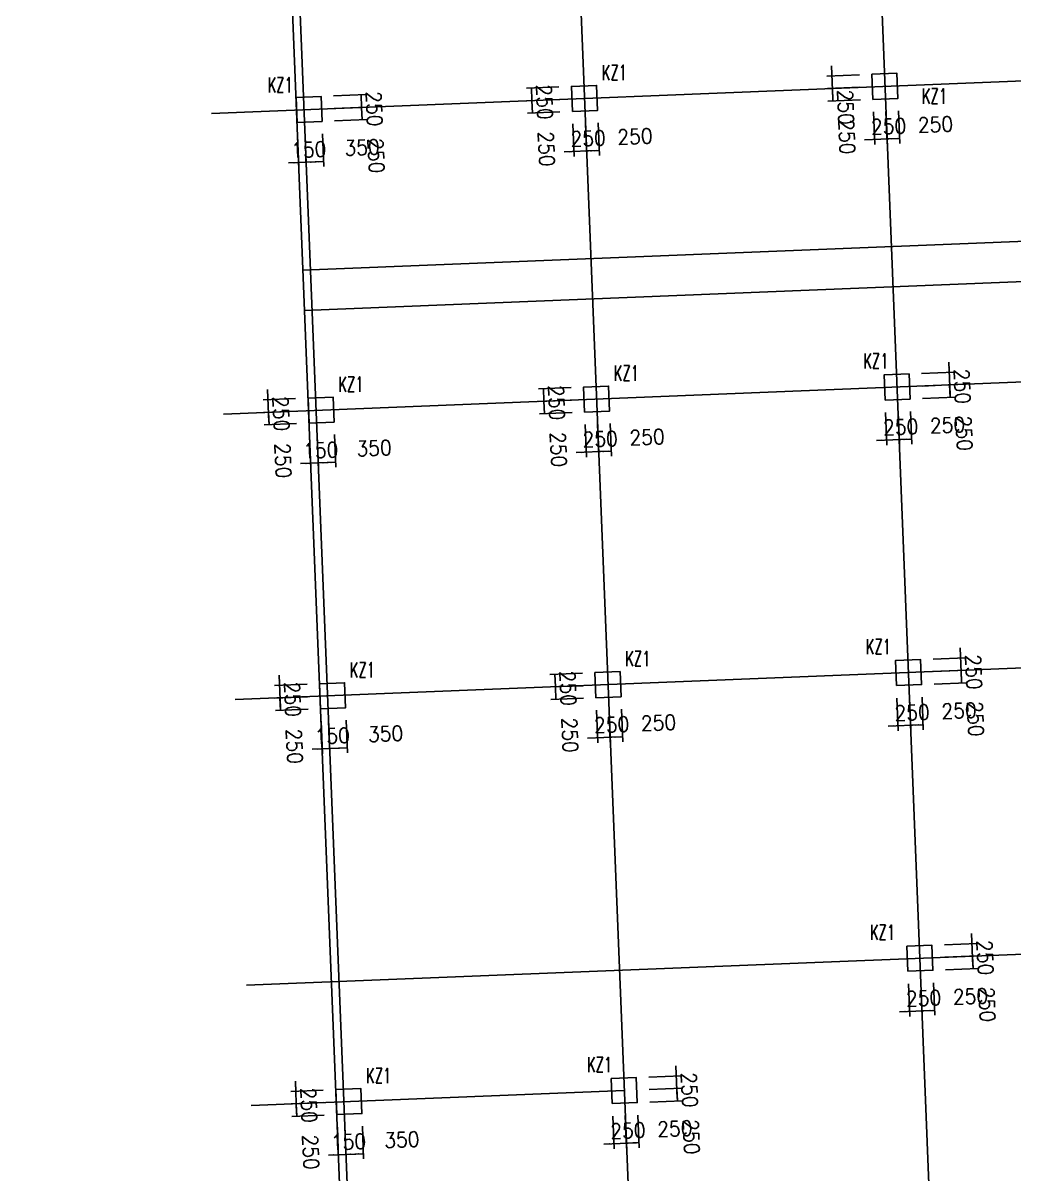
# Model space of a CAD drawing. Extents: x 387171 to 699106, y 11966 to 245688.
# Drawn here: x 476181 to 495953, y 75271 to 98222 of the extents above; entities that cross this region are included whole.
import ezdxf

# ---------------------------------------------------------------- set-up
doc = ezdxf.new("R2010")
doc.units = 0
doc.header["$LTSCALE"] = 100
doc.header["$MEASUREMENT"] = 0
for name, color, linetype in [('COLU', 7, 'Continuous'), ('DIM', 3, 'Continuous'), ('DOTE', 253, 'Continuous'), ('NUM', 7, 'Continuous'), ('Q-dote', 253, 'Continuous')]:
    doc.layers.add(name, color=color, linetype=linetype)
doc.styles.get("Standard").update_dxf_attribs({"font": 'standard'})
doc.dimstyles.get("Standard").update_dxf_attribs({"dimtxt": 300, "dimasz": 100, "dimexe": 100, "dimexo": 250, "dimgap": 100, "dimtad": 0, "dimtoh": 1, "dimdec": 0, "dimdsep": 46, "dimcen": 0.09, "dimclrt": 7, "dimadec": 0, "dimazin": 0, "dimtfac": 1, "dimtdec": 4, "dimtofl": 0, "dimtmove": 0, "dimatfit": 3, "dimfxl": 1, "dimtolj": 1, "dimtzin": 0, "dimarcsym": 0})

# ---------------------------------------------------------------- blocks, each defined once
blk = doc.blocks.new('*D211')
at = {"layer": 'DIM', "color": 0, "linetype": 'ByBlock', "lineweight": -2}
for p, q in [((493847, 79064), (493873, 78414)), ((494097, 79074), (494123, 78424)), ((493669, 78506), (494319, 78532))]:
    blk.add_line(p, q, dxfattribs=at)
for points in [[(493869, 78514), (493770, 78494), (493769, 78527)], [(494119, 78524), (494218, 78545), (494220, 78512)]]:
    blk.add_solid(points, dxfattribs=at)
at = {"layer": 'DIM', "color": 7, "linetype": 'Continuous', "lineweight": -2, "insert": (494149, 78776), "char_height": 300, "width": 566.67, "attachment_point": 5, "rotation": 2.2988}
blk.add_mtext('250', dxfattribs=at)
blk = doc.blocks.new('*D949')
at = {"layer": 'DIM', "color": 0, "linetype": 'ByBlock', "lineweight": -2}
for p, q in [((494097, 79074), (494123, 78424)), ((494347, 79084), (494373, 78435)), ((494119, 78524), (494369, 78534))]:
    blk.add_line(p, q, dxfattribs=at)
for points in [[(494119, 78524), (494218, 78545), (494220, 78512)], [(494369, 78534), (494269, 78514), (494268, 78547)]]:
    blk.add_solid(points, dxfattribs=at)
at = {"layer": 'DIM', "color": 7, "linetype": 'Continuous', "lineweight": -2, "insert": (495085, 78813), "char_height": 300, "width": 566.67, "attachment_point": 5, "rotation": 2.2988}
blk.add_mtext('250', dxfattribs=at)
blk = doc.blocks.new('*D1151')
at = {"layer": 'DIM', "color": 0, "linetype": 'ByBlock', "lineweight": -2}
for p, q in [((494576, 79594), (495226, 79620)), ((495136, 79366), (495126, 79616)), ((494586, 79344), (495236, 79370))]:
    blk.add_line(p, q, dxfattribs=at)
for points in [[(495126, 79616), (495147, 79516), (495113, 79515)], [(495136, 79366), (495115, 79465), (495149, 79466)]]:
    blk.add_solid(points, dxfattribs=at)
at = {"layer": 'DIM', "color": 7, "linetype": 'Continuous', "lineweight": -2, "insert": (495415, 78650), "char_height": 300, "width": 566.67, "attachment_point": 5, "rotation": 272.2988}
blk.add_mtext('250', dxfattribs=at)
blk = doc.blocks.new('*D887')
at = {"layer": 'DIM', "color": 0, "linetype": 'ByBlock', "lineweight": -2}
for p, q in [((494566, 79843), (495216, 79869)), ((495134, 79416), (495108, 80065)), ((494576, 79594), (495226, 79620))]:
    blk.add_line(p, q, dxfattribs=at)
for points in [[(495116, 79865), (495095, 79965), (495129, 79966)], [(495126, 79616), (495147, 79516), (495113, 79515)]]:
    blk.add_solid(points, dxfattribs=at)
at = {"layer": 'DIM', "color": 7, "linetype": 'Continuous', "lineweight": -2, "insert": (495377, 79585), "char_height": 300, "width": 566.67, "attachment_point": 5, "rotation": 272.2988}
blk.add_mtext('250', dxfattribs=at)
blk = doc.blocks.new('*D2721')
at = {"layer": 'DIM', "color": 0, "linetype": 'ByBlock', "lineweight": -2}
for p, q in [((493618, 84759), (493645, 84110)), ((493868, 84769), (493894, 84120)), ((493441, 84202), (494090, 84228))]:
    blk.add_line(p, q, dxfattribs=at)
for points in [[(493890, 84220), (493990, 84240), (493991, 84207)], [(493640, 84210), (493541, 84189), (493540, 84222)]]:
    blk.add_solid(points, dxfattribs=at)
at = {"layer": 'DIM', "color": 7, "linetype": 'Continuous', "lineweight": -2, "insert": (493920, 84471), "char_height": 300, "width": 566.67, "attachment_point": 5, "rotation": 2.2988}
blk.add_mtext('250', dxfattribs=at)
blk = doc.blocks.new('*D2906')
at = {"layer": 'DIM', "color": 0, "linetype": 'ByBlock', "lineweight": -2}
for p, q in [((493868, 84769), (493894, 84120)), ((494118, 84779), (494144, 84130)), ((493890, 84220), (494140, 84230))]:
    blk.add_line(p, q, dxfattribs=at)
for points in [[(493890, 84220), (493990, 84240), (493991, 84207)], [(494140, 84230), (494041, 84209), (494040, 84242)]]:
    blk.add_solid(points, dxfattribs=at)
at = {"layer": 'DIM', "color": 7, "linetype": 'Continuous', "lineweight": -2, "insert": (494856, 84509), "char_height": 300, "width": 566.67, "attachment_point": 5, "rotation": 2.2988}
blk.add_mtext('250', dxfattribs=at)
blk = doc.blocks.new('*D2507')
at = {"layer": 'DIM', "color": 0, "linetype": 'ByBlock', "lineweight": -2}
for p, q in [((494348, 85289), (494997, 85315)), ((494907, 85061), (494897, 85311)), ((494358, 85039), (495007, 85065))]:
    blk.add_line(p, q, dxfattribs=at)
for points in [[(494897, 85311), (494918, 85212), (494885, 85211)], [(494907, 85061), (494887, 85161), (494920, 85162)]]:
    blk.add_solid(points, dxfattribs=at)
at = {"layer": 'DIM', "color": 7, "linetype": 'Continuous', "lineweight": -2, "insert": (495186, 84345), "char_height": 300, "width": 566.67, "attachment_point": 5, "rotation": 272.2988}
blk.add_mtext('250', dxfattribs=at)
blk = doc.blocks.new('*D3412')
at = {"layer": 'DIM', "color": 0, "linetype": 'ByBlock', "lineweight": -2}
for p, q in [((494905, 85111), (494879, 85761)), ((494338, 85539), (494987, 85565)), ((494348, 85289), (494997, 85315))]:
    blk.add_line(p, q, dxfattribs=at)
for points in [[(494887, 85561), (494867, 85660), (494900, 85661)], [(494897, 85311), (494918, 85212), (494885, 85211)]]:
    blk.add_solid(points, dxfattribs=at)
at = {"layer": 'DIM', "color": 7, "linetype": 'Continuous', "lineweight": -2, "insert": (495149, 85281), "char_height": 300, "width": 566.67, "attachment_point": 5, "rotation": 272.2988}
blk.add_mtext('250', dxfattribs=at)
blk = doc.blocks.new('*D3119')
at = {"layer": 'DIM', "color": 0, "linetype": 'ByBlock', "lineweight": -2}
for p, q in [((493390, 90455), (493416, 89805)), ((493640, 90465), (493666, 89815)), ((493212, 89897), (493862, 89923))]:
    blk.add_line(p, q, dxfattribs=at)
for points in [[(493412, 89905), (493313, 89885), (493311, 89918)], [(493662, 89915), (493761, 89936), (493762, 89903)]]:
    blk.add_solid(points, dxfattribs=at)
at = {"layer": 'DIM', "color": 7, "linetype": 'Continuous', "lineweight": -2, "insert": (493692, 90167), "char_height": 300, "width": 566.67, "attachment_point": 5, "rotation": 2.2988}
blk.add_mtext('250', dxfattribs=at)
blk = doc.blocks.new('*D3854')
at = {"layer": 'DIM', "color": 0, "linetype": 'ByBlock', "lineweight": -2}
for p, q in [((493640, 90465), (493666, 89815)), ((493889, 90475), (493915, 89825)), ((493662, 89915), (493911, 89925))]:
    blk.add_line(p, q, dxfattribs=at)
for points in [[(493662, 89915), (493761, 89936), (493762, 89903)], [(493911, 89925), (493812, 89905), (493811, 89938)]]:
    blk.add_solid(points, dxfattribs=at)
at = {"layer": 'DIM', "color": 7, "linetype": 'Continuous', "lineweight": -2, "insert": (494627, 90204), "char_height": 300, "width": 566.67, "attachment_point": 5, "rotation": 2.2988}
blk.add_mtext('250', dxfattribs=at)
blk = doc.blocks.new('*D3460')
at = {"layer": 'DIM', "color": 0, "linetype": 'ByBlock', "lineweight": -2}
for p, q in [((494119, 90984), (494769, 91011)), ((494679, 90757), (494669, 91007)), ((494129, 90735), (494779, 90761))]:
    blk.add_line(p, q, dxfattribs=at)
for points in [[(494669, 91007), (494689, 90907), (494656, 90906)], [(494679, 90757), (494658, 90856), (494691, 90857)]]:
    blk.add_solid(points, dxfattribs=at)
at = {"layer": 'DIM', "color": 7, "linetype": 'Continuous', "lineweight": -2, "insert": (494958, 90041), "char_height": 300, "width": 566.67, "attachment_point": 5, "rotation": 272.2988}
blk.add_mtext('250', dxfattribs=at)
blk = doc.blocks.new('*D4356')
at = {"layer": 'DIM', "color": 0, "linetype": 'ByBlock', "lineweight": -2}
for p, q in [((494677, 90807), (494651, 91456)), ((494109, 91234), (494759, 91260)), ((494119, 90984), (494769, 91011))]:
    blk.add_line(p, q, dxfattribs=at)
for points in [[(494659, 91256), (494638, 91356), (494671, 91357)], [(494669, 91007), (494689, 90907), (494656, 90906)]]:
    blk.add_solid(points, dxfattribs=at)
at = {"layer": 'DIM', "color": 7, "linetype": 'Continuous', "lineweight": -2, "insert": (494920, 90976), "char_height": 300, "width": 566.67, "attachment_point": 5, "rotation": 272.2988}
blk.add_mtext('250', dxfattribs=at)
blk = doc.blocks.new('*D4542')
at = {"layer": 'DIM', "color": 0, "linetype": 'ByBlock', "lineweight": -2}
for p, q in [((492312, 97367), (492338, 96718)), ((492869, 97189), (492220, 97163)), ((492879, 96940), (492230, 96913))]:
    blk.add_line(p, q, dxfattribs=at)
for points in [[(492320, 97167), (492299, 97266), (492332, 97268)], [(492330, 96917), (492350, 96818), (492317, 96817)]]:
    blk.add_solid(points, dxfattribs=at)
at = {"layer": 'DIM', "color": 7, "linetype": 'Continuous', "lineweight": -2, "insert": (492595, 96544), "char_height": 300, "width": 566.67, "attachment_point": 5, "rotation": 272.2988}
blk.add_mtext('250', dxfattribs=at)
blk = doc.blocks.new('*D4297')
at = {"layer": 'DIM', "color": 0, "linetype": 'ByBlock', "lineweight": -2}
for p, q in [((492879, 96940), (492230, 96913)), ((492330, 96917), (492340, 96668)), ((492889, 96690), (492240, 96664))]:
    blk.add_line(p, q, dxfattribs=at)
for points in [[(492330, 96917), (492350, 96818), (492317, 96817)], [(492340, 96668), (492319, 96767), (492352, 96768)]]:
    blk.add_solid(points, dxfattribs=at)
at = {"layer": 'DIM', "color": 7, "linetype": 'Continuous', "lineweight": -2, "insert": (492619, 95952), "char_height": 300, "width": 566.67, "attachment_point": 5, "rotation": 272.2988}
blk.add_mtext('250', dxfattribs=at)
blk = doc.blocks.new('*D480')
at = {"layer": 'DIM', "color": 0, "linetype": 'ByBlock', "lineweight": -2}
for p, q in [((493149, 96450), (493175, 95800)), ((493399, 96460), (493425, 95810)), ((492971, 95892), (493621, 95918))]:
    blk.add_line(p, q, dxfattribs=at)
for points in [[(493171, 95900), (493072, 95880), (493071, 95913)], [(493421, 95910), (493520, 95931), (493522, 95898)]]:
    blk.add_solid(points, dxfattribs=at)
at = {"layer": 'DIM', "color": 7, "linetype": 'Continuous', "lineweight": -2, "insert": (493451, 96162), "char_height": 300, "width": 566.67, "attachment_point": 5, "rotation": 2.2988}
blk.add_mtext('250', dxfattribs=at)
blk = doc.blocks.new('*D98')
at = {"layer": 'DIM', "color": 0, "linetype": 'ByBlock', "lineweight": -2}
for p, q in [((493399, 96460), (493425, 95810)), ((493649, 96470), (493675, 95821)), ((493421, 95910), (493671, 95920))]:
    blk.add_line(p, q, dxfattribs=at)
for points in [[(493671, 95920), (493572, 95900), (493570, 95933)], [(493421, 95910), (493520, 95931), (493522, 95898)]]:
    blk.add_solid(points, dxfattribs=at)
at = {"layer": 'DIM', "color": 7, "linetype": 'Continuous', "lineweight": -2, "insert": (494387, 96199), "char_height": 300, "width": 566.67, "attachment_point": 5, "rotation": 2.2988}
blk.add_mtext('250', dxfattribs=at)
blk = doc.blocks.new('*D991')
at = {"layer": 'DIM', "color": 0, "linetype": 'ByBlock', "lineweight": -2}
for p, q in [((481615, 77122), (481641, 76472)), ((482173, 76944), (481523, 76918)), ((482183, 76694), (481533, 76668))]:
    blk.add_line(p, q, dxfattribs=at)
for points in [[(481623, 76922), (481602, 77021), (481636, 77022)], [(481633, 76672), (481654, 76573), (481621, 76572)]]:
    blk.add_solid(points, dxfattribs=at)
at = {"layer": 'DIM', "color": 7, "linetype": 'Continuous', "lineweight": -2, "insert": (481885, 76642), "char_height": 300, "width": 566.67, "attachment_point": 5, "rotation": 272.2988}
blk.add_mtext('250', dxfattribs=at)
blk = doc.blocks.new('*D615')
at = {"layer": 'DIM', "color": 0, "linetype": 'ByBlock', "lineweight": -2}
for p, q in [((482183, 76694), (481533, 76668)), ((481633, 76672), (481643, 76422)), ((482193, 76444), (481543, 76418))]:
    blk.add_line(p, q, dxfattribs=at)
for points in [[(481633, 76672), (481654, 76573), (481621, 76572)], [(481643, 76422), (481623, 76522), (481656, 76523)]]:
    blk.add_solid(points, dxfattribs=at)
at = {"layer": 'DIM', "color": 7, "linetype": 'Continuous', "lineweight": -2, "insert": (481922, 75707), "char_height": 300, "width": 566.67, "attachment_point": 5, "rotation": 272.2988}
blk.add_mtext('250', dxfattribs=at)
blk = doc.blocks.new('*D783')
at = {"layer": 'DIM', "color": 0, "linetype": 'ByBlock', "lineweight": -2}
for p, q in [((482453, 76205), (482479, 75555)), ((482602, 76211), (482629, 75561)), ((482275, 75647), (482824, 75669))]:
    blk.add_line(p, q, dxfattribs=at)
for points in [[(482475, 75655), (482375, 75634), (482374, 75668)], [(482625, 75661), (482724, 75682), (482725, 75648)]]:
    blk.add_solid(points, dxfattribs=at)
at = {"layer": 'DIM', "color": 7, "linetype": 'Continuous', "lineweight": -2, "insert": (482676, 75913), "char_height": 300, "width": 476.67, "attachment_point": 5, "rotation": 2.2988}
blk.add_mtext('150', dxfattribs=at)
blk = doc.blocks.new('*D1694')
at = {"layer": 'DIM', "color": 0, "linetype": 'ByBlock', "lineweight": -2}
for p, q in [((482602, 76211), (482629, 75561)), ((482952, 76225), (482978, 75575)), ((482625, 75661), (482974, 75675))]:
    blk.add_line(p, q, dxfattribs=at)
for points in [[(482625, 75661), (482724, 75682), (482725, 75648)], [(482974, 75675), (482875, 75654), (482874, 75688)]]:
    blk.add_solid(points, dxfattribs=at)
at = {"layer": 'DIM', "color": 7, "linetype": 'Continuous', "lineweight": -2, "insert": (483740, 75956), "char_height": 300, "width": 566.67, "attachment_point": 5, "rotation": 2.2988}
blk.add_mtext('350', dxfattribs=at)
blk = doc.blocks.new('*D1308')
at = {"layer": 'DIM', "color": 0, "linetype": 'ByBlock', "lineweight": -2}
for p, q in [((487948, 76425), (487974, 75776)), ((488198, 76435), (488224, 75786)), ((487770, 75868), (488420, 75894))]:
    blk.add_line(p, q, dxfattribs=at)
for points in [[(487970, 75876), (487871, 75855), (487870, 75888)], [(488220, 75886), (488319, 75906), (488321, 75873)]]:
    blk.add_solid(points, dxfattribs=at)
at = {"layer": 'DIM', "color": 7, "linetype": 'Continuous', "lineweight": -2, "insert": (488250, 76137), "char_height": 300, "width": 566.67, "attachment_point": 5, "rotation": 2.2988}
blk.add_mtext('250', dxfattribs=at)
blk = doc.blocks.new('*D2232')
at = {"layer": 'DIM', "color": 0, "linetype": 'ByBlock', "lineweight": -2}
for p, q in [((488198, 76435), (488224, 75786)), ((488448, 76445), (488474, 75796)), ((488220, 75886), (488470, 75896))]:
    blk.add_line(p, q, dxfattribs=at)
for points in [[(488220, 75886), (488319, 75906), (488321, 75873)], [(488470, 75896), (488371, 75875), (488369, 75908)]]:
    blk.add_solid(points, dxfattribs=at)
at = {"layer": 'DIM', "color": 7, "linetype": 'Continuous', "lineweight": -2, "insert": (489186, 76175), "char_height": 300, "width": 566.67, "attachment_point": 5, "rotation": 2.2988}
blk.add_mtext('250', dxfattribs=at)
blk = doc.blocks.new('*D1835')
at = {"layer": 'DIM', "color": 0, "linetype": 'ByBlock', "lineweight": -2}
for p, q in [((488677, 76955), (489327, 76981)), ((489237, 76727), (489227, 76977)), ((488688, 76705), (489337, 76731))]:
    blk.add_line(p, q, dxfattribs=at)
for points in [[(489227, 76977), (489248, 76878), (489214, 76876)], [(489237, 76727), (489216, 76826), (489250, 76828)]]:
    blk.add_solid(points, dxfattribs=at)
at = {"layer": 'DIM', "color": 7, "linetype": 'Continuous', "lineweight": -2, "insert": (489516, 76011), "char_height": 300, "width": 566.67, "attachment_point": 5, "rotation": 272.2988}
blk.add_mtext('250', dxfattribs=at)
blk = doc.blocks.new('*D2599')
at = {"layer": 'DIM', "color": 0, "linetype": 'ByBlock', "lineweight": -2}
for p, q in [((489235, 76777), (489209, 77427)), ((488667, 77205), (489317, 77231)), ((488677, 76955), (489327, 76981))]:
    blk.add_line(p, q, dxfattribs=at)
for points in [[(489217, 77227), (489196, 77326), (489230, 77327)], [(489227, 76977), (489248, 76878), (489214, 76876)]]:
    blk.add_solid(points, dxfattribs=at)
at = {"layer": 'DIM', "color": 7, "linetype": 'Continuous', "lineweight": -2, "insert": (489478, 76947), "char_height": 300, "width": 566.67, "attachment_point": 5, "rotation": 272.2988}
blk.add_mtext('250', dxfattribs=at)
blk = doc.blocks.new('*D2367')
at = {"layer": 'DIM', "color": 0, "linetype": 'ByBlock', "lineweight": -2}
for p, q in [((481290, 85215), (481316, 84566)), ((481848, 85037), (481198, 85011)), ((481858, 84788), (481208, 84762))]:
    blk.add_line(p, q, dxfattribs=at)
for points in [[(481298, 85015), (481278, 85115), (481311, 85116)], [(481308, 84766), (481329, 84666), (481296, 84665)]]:
    blk.add_solid(points, dxfattribs=at)
at = {"layer": 'DIM', "color": 7, "linetype": 'Continuous', "lineweight": -2, "insert": (481560, 84735), "char_height": 300, "width": 566.67, "attachment_point": 5, "rotation": 272.2988}
blk.add_mtext('250', dxfattribs=at)
blk = doc.blocks.new('*D2550')
at = {"layer": 'DIM', "color": 0, "linetype": 'ByBlock', "lineweight": -2}
for p, q in [((481858, 84788), (481208, 84762)), ((481308, 84766), (481318, 84516)), ((481868, 84538), (481218, 84512))]:
    blk.add_line(p, q, dxfattribs=at)
for points in [[(481308, 84766), (481329, 84666), (481296, 84665)], [(481318, 84516), (481298, 84615), (481331, 84616)]]:
    blk.add_solid(points, dxfattribs=at)
at = {"layer": 'DIM', "color": 7, "linetype": 'Continuous', "lineweight": -2, "insert": (481597, 83800), "char_height": 300, "width": 566.67, "attachment_point": 5, "rotation": 272.2988}
blk.add_mtext('250', dxfattribs=at)
blk = doc.blocks.new('*D3315')
at = {"layer": 'DIM', "color": 0, "linetype": 'ByBlock', "lineweight": -2}
for p, q in [((482128, 84298), (482154, 83649)), ((482278, 84304), (482304, 83655)), ((481950, 83741), (482499, 83763))]:
    blk.add_line(p, q, dxfattribs=at)
for points in [[(482300, 83755), (482399, 83775), (482400, 83742)], [(482150, 83749), (482050, 83728), (482049, 83761)]]:
    blk.add_solid(points, dxfattribs=at)
at = {"layer": 'DIM', "color": 7, "linetype": 'Continuous', "lineweight": -2, "insert": (482351, 84007), "char_height": 300, "width": 476.67, "attachment_point": 5, "rotation": 2.2988}
blk.add_mtext('150', dxfattribs=at)
blk = doc.blocks.new('*D3097')
at = {"layer": 'DIM', "color": 0, "linetype": 'ByBlock', "lineweight": -2}
for p, q in [((482278, 84304), (482304, 83655)), ((482627, 84318), (482653, 83669)), ((482300, 83755), (482649, 83769))]:
    blk.add_line(p, q, dxfattribs=at)
for points in [[(482300, 83755), (482399, 83775), (482400, 83742)], [(482649, 83769), (482550, 83748), (482549, 83781)]]:
    blk.add_solid(points, dxfattribs=at)
at = {"layer": 'DIM', "color": 7, "linetype": 'Continuous', "lineweight": -2, "insert": (483415, 84050), "char_height": 300, "width": 566.67, "attachment_point": 5, "rotation": 2.2988}
blk.add_mtext('350', dxfattribs=at)
blk = doc.blocks.new('*D3833')
at = {"layer": 'DIM', "color": 0, "linetype": 'ByBlock', "lineweight": -2}
for p, q in [((487343, 85258), (486694, 85232)), ((486794, 85236), (486804, 84986)), ((487353, 85008), (486704, 84982))]:
    blk.add_line(p, q, dxfattribs=at)
for points in [[(486794, 85236), (486814, 85137), (486781, 85135)], [(486804, 84986), (486783, 85085), (486816, 85087)]]:
    blk.add_solid(points, dxfattribs=at)
at = {"layer": 'DIM', "color": 7, "linetype": 'Continuous', "lineweight": -2, "insert": (487055, 84956), "char_height": 300, "width": 566.67, "attachment_point": 5, "rotation": 272.2988}
blk.add_mtext('250', dxfattribs=at)
blk = doc.blocks.new('*D3582')
at = {"layer": 'DIM', "color": 0, "linetype": 'ByBlock', "lineweight": -2}
for p, q in [((487353, 85008), (486704, 84982)), ((486804, 84986), (486814, 84736)), ((487363, 84758), (486714, 84732))]:
    blk.add_line(p, q, dxfattribs=at)
for points in [[(486804, 84986), (486824, 84887), (486791, 84886)], [(486814, 84736), (486793, 84836), (486827, 84837)]]:
    blk.add_solid(points, dxfattribs=at)
at = {"layer": 'DIM', "color": 7, "linetype": 'Continuous', "lineweight": -2, "insert": (487093, 84021), "char_height": 300, "width": 566.67, "attachment_point": 5, "rotation": 272.2988}
blk.add_mtext('250', dxfattribs=at)
blk = doc.blocks.new('*D4333')
at = {"layer": 'DIM', "color": 0, "linetype": 'ByBlock', "lineweight": -2}
for p, q in [((487623, 84519), (487649, 83869)), ((487873, 84529), (487899, 83879)), ((487445, 83961), (488095, 83987))]:
    blk.add_line(p, q, dxfattribs=at)
for points in [[(487895, 83979), (487994, 84000), (487996, 83967)], [(487645, 83969), (487546, 83948), (487545, 83982)]]:
    blk.add_solid(points, dxfattribs=at)
at = {"layer": 'DIM', "color": 7, "linetype": 'Continuous', "lineweight": -2, "insert": (487925, 84231), "char_height": 300, "width": 566.67, "attachment_point": 5, "rotation": 2.2988}
blk.add_mtext('250', dxfattribs=at)
blk = doc.blocks.new('*D4515')
at = {"layer": 'DIM', "color": 0, "linetype": 'ByBlock', "lineweight": -2}
for p, q in [((487873, 84529), (487899, 83879)), ((488123, 84539), (488149, 83889)), ((487895, 83979), (488145, 83989))]:
    blk.add_line(p, q, dxfattribs=at)
for points in [[(487895, 83979), (487994, 84000), (487996, 83967)], [(488145, 83989), (488046, 83969), (488044, 84002)]]:
    blk.add_solid(points, dxfattribs=at)
at = {"layer": 'DIM', "color": 7, "linetype": 'Continuous', "lineweight": -2, "insert": (488861, 84268), "char_height": 300, "width": 566.67, "attachment_point": 5, "rotation": 2.2988}
blk.add_mtext('250', dxfattribs=at)
blk = doc.blocks.new('*D4271')
at = {"layer": 'DIM', "color": 0, "linetype": 'ByBlock', "lineweight": -2}
for p, q in [((481062, 90911), (481088, 90261)), ((481619, 90733), (480970, 90707)), ((481629, 90483), (480980, 90457))]:
    blk.add_line(p, q, dxfattribs=at)
for points in [[(481070, 90711), (481049, 90810), (481082, 90811)], [(481080, 90461), (481100, 90362), (481067, 90360)]]:
    blk.add_solid(points, dxfattribs=at)
at = {"layer": 'DIM', "color": 7, "linetype": 'Continuous', "lineweight": -2, "insert": (481331, 90431), "char_height": 300, "width": 566.67, "attachment_point": 5, "rotation": 272.2988}
blk.add_mtext('250', dxfattribs=at)
blk = doc.blocks.new('*D502')
at = {"layer": 'DIM', "color": 0, "linetype": 'ByBlock', "lineweight": -2}
for p, q in [((481629, 90483), (480980, 90457)), ((481080, 90461), (481090, 90211)), ((481639, 90233), (480990, 90207))]:
    blk.add_line(p, q, dxfattribs=at)
for points in [[(481080, 90461), (481100, 90362), (481067, 90360)], [(481090, 90211), (481069, 90310), (481102, 90312)]]:
    blk.add_solid(points, dxfattribs=at)
at = {"layer": 'DIM', "color": 7, "linetype": 'Continuous', "lineweight": -2, "insert": (481369, 89495), "char_height": 300, "width": 566.67, "attachment_point": 5, "rotation": 272.2988}
blk.add_mtext('250', dxfattribs=at)
blk = doc.blocks.new('*D118')
at = {"layer": 'DIM', "color": 0, "linetype": 'ByBlock', "lineweight": -2}
for p, q in [((481899, 89993), (481925, 89344)), ((482049, 90000), (482075, 89350)), ((481721, 89436), (482271, 89458))]:
    blk.add_line(p, q, dxfattribs=at)
for points in [[(481921, 89444), (481822, 89423), (481821, 89457)], [(482071, 89450), (482170, 89471), (482172, 89437)]]:
    blk.add_solid(points, dxfattribs=at)
at = {"layer": 'DIM', "color": 7, "linetype": 'Continuous', "lineweight": -2, "insert": (482122, 89702), "char_height": 300, "width": 476.67, "attachment_point": 5, "rotation": 2.2988}
blk.add_mtext('150', dxfattribs=at)
blk = doc.blocks.new('*D1012')
at = {"layer": 'DIM', "color": 0, "linetype": 'ByBlock', "lineweight": -2}
for p, q in [((482049, 90000), (482075, 89350)), ((482399, 90014), (482425, 89364)), ((482071, 89450), (482421, 89464))]:
    blk.add_line(p, q, dxfattribs=at)
for points in [[(482071, 89450), (482170, 89471), (482172, 89437)], [(482421, 89464), (482321, 89443), (482320, 89477)]]:
    blk.add_solid(points, dxfattribs=at)
at = {"layer": 'DIM', "color": 7, "linetype": 'Continuous', "lineweight": -2, "insert": (483186, 89745), "char_height": 300, "width": 566.67, "attachment_point": 5, "rotation": 2.2988}
blk.add_mtext('350', dxfattribs=at)
blk = doc.blocks.new('*D634')
at = {"layer": 'DIM', "color": 0, "linetype": 'ByBlock', "lineweight": -2}
for p, q in [((487115, 90953), (486465, 90927)), ((486565, 90931), (486575, 90682)), ((487125, 90704), (486475, 90678))]:
    blk.add_line(p, q, dxfattribs=at)
for points in [[(486565, 90931), (486586, 90832), (486553, 90831)], [(486575, 90682), (486555, 90781), (486588, 90782)]]:
    blk.add_solid(points, dxfattribs=at)
at = {"layer": 'DIM', "color": 7, "linetype": 'Continuous', "lineweight": -2, "insert": (486827, 90651), "char_height": 300, "width": 566.67, "attachment_point": 5, "rotation": 272.2988}
blk.add_mtext('250', dxfattribs=at)
blk = doc.blocks.new('*D1533')
at = {"layer": 'DIM', "color": 0, "linetype": 'ByBlock', "lineweight": -2}
for p, q in [((487125, 90704), (486475, 90678)), ((486575, 90682), (486585, 90432)), ((487135, 90454), (486485, 90428))]:
    blk.add_line(p, q, dxfattribs=at)
for points in [[(486575, 90682), (486596, 90582), (486563, 90581)], [(486585, 90432), (486565, 90531), (486598, 90532)]]:
    blk.add_solid(points, dxfattribs=at)
at = {"layer": 'DIM', "color": 7, "linetype": 'Continuous', "lineweight": -2, "insert": (486864, 89716), "char_height": 300, "width": 566.67, "attachment_point": 5, "rotation": 272.2988}
blk.add_mtext('250', dxfattribs=at)
blk = doc.blocks.new('*D1727')
at = {"layer": 'DIM', "color": 0, "linetype": 'ByBlock', "lineweight": -2}
for p, q in [((487395, 90214), (487421, 89565)), ((487644, 90224), (487671, 89575)), ((487217, 89657), (487866, 89683))]:
    blk.add_line(p, q, dxfattribs=at)
for points in [[(487417, 89665), (487317, 89644), (487316, 89677)], [(487666, 89675), (487766, 89695), (487767, 89662)]]:
    blk.add_solid(points, dxfattribs=at)
at = {"layer": 'DIM', "color": 7, "linetype": 'Continuous', "lineweight": -2, "insert": (487697, 89926), "char_height": 300, "width": 566.67, "attachment_point": 5, "rotation": 2.2988}
blk.add_mtext('250', dxfattribs=at)
blk = doc.blocks.new('*D1342')
at = {"layer": 'DIM', "color": 0, "linetype": 'ByBlock', "lineweight": -2}
for p, q in [((487644, 90224), (487671, 89575)), ((487894, 90234), (487920, 89585)), ((487666, 89675), (487916, 89685))]:
    blk.add_line(p, q, dxfattribs=at)
for points in [[(487666, 89675), (487766, 89695), (487767, 89662)], [(487916, 89685), (487817, 89664), (487816, 89697)]]:
    blk.add_solid(points, dxfattribs=at)
at = {"layer": 'DIM', "color": 7, "linetype": 'Continuous', "lineweight": -2, "insert": (488632, 89964), "char_height": 300, "width": 566.67, "attachment_point": 5, "rotation": 2.2988}
blk.add_mtext('250', dxfattribs=at)
blk = doc.blocks.new('*D2256')
at = {"layer": 'DIM', "color": 0, "linetype": 'ByBlock', "lineweight": -2}
for p, q in [((481658, 95989), (481684, 95339)), ((481808, 95995), (481834, 95345)), ((481481, 95431), (482030, 95453))]:
    blk.add_line(p, q, dxfattribs=at)
for points in [[(481680, 95439), (481581, 95418), (481580, 95452)], [(481830, 95445), (481930, 95466), (481931, 95432)]]:
    blk.add_solid(points, dxfattribs=at)
at = {"layer": 'DIM', "color": 7, "linetype": 'Continuous', "lineweight": -2, "insert": (481882, 95697), "char_height": 300, "width": 476.67, "attachment_point": 5, "rotation": 2.2988}
blk.add_mtext('150', dxfattribs=at)
blk = doc.blocks.new('*D1859')
at = {"layer": 'DIM', "color": 0, "linetype": 'ByBlock', "lineweight": -2}
for p, q in [((481808, 95995), (481834, 95345)), ((482158, 96009), (482184, 95359)), ((481830, 95445), (482180, 95459))]:
    blk.add_line(p, q, dxfattribs=at)
for points in [[(481830, 95445), (481930, 95466), (481931, 95432)], [(482180, 95459), (482081, 95439), (482079, 95472)]]:
    blk.add_solid(points, dxfattribs=at)
at = {"layer": 'DIM', "color": 7, "linetype": 'Continuous', "lineweight": -2, "insert": (482946, 95740), "char_height": 300, "width": 566.67, "attachment_point": 5, "rotation": 2.2988}
blk.add_mtext('350', dxfattribs=at)
blk = doc.blocks.new('*D2630')
at = {"layer": 'DIM', "color": 0, "linetype": 'ByBlock', "lineweight": -2}
for p, q in [((482388, 96518), (483037, 96544)), ((482947, 96291), (482937, 96540)), ((482398, 96269), (483047, 96295))]:
    blk.add_line(p, q, dxfattribs=at)
for points in [[(482937, 96540), (482958, 96441), (482925, 96440)], [(482947, 96291), (482927, 96390), (482960, 96391)]]:
    blk.add_solid(points, dxfattribs=at)
at = {"layer": 'DIM', "color": 7, "linetype": 'Continuous', "lineweight": -2, "insert": (483226, 95575), "char_height": 300, "width": 566.67, "attachment_point": 5, "rotation": 272.2988}
blk.add_mtext('250', dxfattribs=at)
blk = doc.blocks.new('*D2389')
at = {"layer": 'DIM', "color": 0, "linetype": 'ByBlock', "lineweight": -2}
for p, q in [((482378, 96768), (483027, 96794)), ((482937, 96540), (482927, 96790)), ((482388, 96518), (483037, 96544))]:
    blk.add_line(p, q, dxfattribs=at)
for points in [[(482927, 96790), (482948, 96691), (482915, 96690)], [(482937, 96540), (482917, 96640), (482950, 96641)]]:
    blk.add_solid(points, dxfattribs=at)
at = {"layer": 'DIM', "color": 7, "linetype": 'Continuous', "lineweight": -2, "insert": (483189, 96510), "char_height": 300, "width": 566.67, "attachment_point": 5, "rotation": 272.2988}
blk.add_mtext('250', dxfattribs=at)
blk = doc.blocks.new('*D2569')
at = {"layer": 'DIM', "color": 0, "linetype": 'ByBlock', "lineweight": -2}
for p, q in [((486874, 96949), (486225, 96923)), ((486325, 96927), (486335, 96677)), ((486884, 96699), (486235, 96673))]:
    blk.add_line(p, q, dxfattribs=at)
for points in [[(486325, 96927), (486345, 96827), (486312, 96826)], [(486335, 96677), (486314, 96776), (486347, 96777)]]:
    blk.add_solid(points, dxfattribs=at)
at = {"layer": 'DIM', "color": 7, "linetype": 'Continuous', "lineweight": -2, "insert": (486586, 96647), "char_height": 300, "width": 566.67, "attachment_point": 5, "rotation": 272.2988}
blk.add_mtext('250', dxfattribs=at)
blk = doc.blocks.new('*D3472')
at = {"layer": 'DIM', "color": 0, "linetype": 'ByBlock', "lineweight": -2}
for p, q in [((486884, 96699), (486235, 96673)), ((486335, 96677), (486345, 96427)), ((486894, 96449), (486245, 96423))]:
    blk.add_line(p, q, dxfattribs=at)
for points in [[(486335, 96677), (486355, 96578), (486322, 96576)], [(486345, 96427), (486324, 96526), (486357, 96528)]]:
    blk.add_solid(points, dxfattribs=at)
at = {"layer": 'DIM', "color": 7, "linetype": 'Continuous', "lineweight": -2, "insert": (486624, 95711), "char_height": 300, "width": 566.67, "attachment_point": 5, "rotation": 272.2988}
blk.add_mtext('250', dxfattribs=at)
blk = doc.blocks.new('*D3121')
at = {"layer": 'DIM', "color": 0, "linetype": 'ByBlock', "lineweight": -2}
for p, q in [((487154, 96209), (487180, 95560)), ((487404, 96219), (487430, 95570)), ((486976, 95652), (487626, 95678))]:
    blk.add_line(p, q, dxfattribs=at)
for points in [[(487176, 95660), (487077, 95639), (487075, 95672)], [(487426, 95670), (487525, 95690), (487526, 95657)]]:
    blk.add_solid(points, dxfattribs=at)
at = {"layer": 'DIM', "color": 7, "linetype": 'Continuous', "lineweight": -2, "insert": (487456, 95921), "char_height": 300, "width": 566.67, "attachment_point": 5, "rotation": 2.2988}
blk.add_mtext('250', dxfattribs=at)
blk = doc.blocks.new('*D3857')
at = {"layer": 'DIM', "color": 0, "linetype": 'ByBlock', "lineweight": -2}
for p, q in [((487404, 96219), (487430, 95570)), ((487654, 96229), (487680, 95580)), ((487426, 95670), (487676, 95680))]:
    blk.add_line(p, q, dxfattribs=at)
for points in [[(487426, 95670), (487525, 95690), (487526, 95657)], [(487676, 95680), (487576, 95659), (487575, 95692)]]:
    blk.add_solid(points, dxfattribs=at)
at = {"layer": 'DIM', "color": 7, "linetype": 'Continuous', "lineweight": -2, "insert": (488391, 95959), "char_height": 300, "width": 566.67, "attachment_point": 5, "rotation": 2.2988}
blk.add_mtext('250', dxfattribs=at)
blk = doc.blocks.new('1')
at = {"layer": 'DOTE'}
blk.add_line((458698, 592855), (587451, 458371), dxfattribs=at)
blk = doc.blocks.new('后浇带现场')
at = {"color": 6, "lineweight": 30}
for points in [[(662200, 674230), (718557, 674230), (718557, 624270), (707583, 624270), (707286, 620897), (700215, 616964), (698139, 620873), (664797, 619534)], [(662200, 673430), (717757, 673430), (717757, 625070), (706851, 625070), (706526, 621390), (700538, 618060), (698609, 621692), (664765, 620333)]]:
    blk.add_lwpolyline(points, dxfattribs=at)
at = {"layer": 'Q-dote'}
blk.add_line((659263, 761135), (666731, 575100), dxfattribs=at)
at = {"color": 1, "lineweight": 30, "rotation": 318.5460777723208}
blk.add_blockref('1', (-77006, 620463), dxfattribs=at)

msp = doc.modelspace()

# ---------------------------------------------------------------- linework, layer by layer
at = {"color": 6, "lineweight": 30}
msp.add_lwpolyline([(476181.3, 232428.8), (494258.1, 233154.4), (494258.1, 231537.9), (540808.1, 231537.9), (540808.1, 232387.9), (590208.1, 232387.9), (590208.1, 232187.9), (593108.1, 232187.9), (593108.1, 230737.9), (608058.1, 230737.9), (608058.1, 231687.9), (648158.1, 231687.9), (648158.1, 230737.9), (657058.1, 230737.9), (657158.1, 196187.9), (658248.2, 196187.9), (663075.9, 83077.9), (659946, 47787.8), (654318.1, 48286.9), (653832.2, 42808.4), (496133.5, 56794.9), (482757.4, 68610.1), (476181.3, 232428.8)], dxfattribs=at)
at = {"layer": 'COLU'}
for points in [[(493139.1, 96699.7), (493638.7, 96719.8), (493618.7, 97219.4), (493119.1, 97199.3)], [(487143.9, 96459.1), (487643.5, 96479.1), (487623.5, 96978.7), (487123.9, 96958.7)], [(481648.4, 96238.5), (482148, 96258.5), (482127.9, 96758.1), (481628.3, 96738.1)], [(493379.8, 90704.6), (493879.4, 90724.6), (493859.3, 91224.2), (493359.7, 91204.2)], [(487384.6, 90463.9), (487884.2, 90484), (487864.1, 90983.6), (487364.5, 90963.5)], [(481889, 90243.3), (482388.6, 90263.3), (482368.6, 90762.9), (481869, 90742.9)], [(493608.4, 85009.1), (494108, 85029.2), (494087.9, 85528.8), (493588.3, 85508.7)], [(487613.2, 84768.5), (488112.8, 84788.5), (488092.8, 85288.1), (487593.2, 85268.1)], [(482117.7, 84547.9), (482617.3, 84567.9), (482597.2, 85067.5), (482097.6, 85047.5)], [(493837, 79313.7), (494336.6, 79333.8), (494316.6, 79833.4), (493817, 79813.3)], [(487938.1, 76675), (488437.7, 76695.1), (488417.7, 77194.7), (487918.1, 77174.6)], [(482442.6, 76454.4), (482942.1, 76474.5), (482922.1, 76974.1), (482422.5, 76954)]]:
    msp.add_lwpolyline(points, close=True, dxfattribs=at)
at = {"layer": 'DOTE'}
for p, q in [((495323.3, 48523.1), (487855.3, 234558.3)), ((481860.1, 234317.6), (489328.1, 48282.5)), ((476264.6, 234093), (483732.6, 48057.9)), ((506518.3, 97487), (479942.3, 96420.2)), ((513155.7, 91748.6), (480182.9, 90425)), ((506987.6, 85796.4), (480411.6, 84729.6)), ((507216.2, 80101), (480640.2, 79034.2)), ((488177.9, 76934.8), (480736.5, 76636.1))]:
    msp.add_line(p, q, dxfattribs=at)

# ---------------------------------------------------------------- block references
at = {"color": 3, "lineweight": 30}
msp.add_blockref('后浇带现场', (-182998.7, -527042.1), dxfattribs=at)

# ---------------------------------------------------------------- texts
at = {"layer": 'NUM', "color": 200, "width": 0.7}
for p in [(487729.5, 97084.8), (481063.3, 96835.9), (494118, 96613.8), (492947.8, 91330.3), (487970.2, 91089.6), (482474.6, 90869), (492997.7, 85634.9), (488198.8, 85394.2), (482703.3, 85173.6), (493080.7, 79939.5), (487435.4, 77300.7), (483028.2, 77080.1)]:
    msp.add_text('KZ1', height=300, dxfattribs=at).set_placement(p)

# ---------------------------------------------------------------- dimensions: what is measured, and where the dimension line sits
at = {"layer": 'DIM', "color": 200}
for p1, p2, picture, middle in [((493119.1, 97199.3), (493129.1, 96949.5), '*D4542', (492574.5, 97052.4)), ((487123.9, 96958.7), (487133.9, 96708.9), '*D2569', (486565.6, 97154.5)), ((482137.9, 96508.3), (482127.9, 96758.1), '*D2389', (483168.3, 97018.1)), ((493129.1, 96949.5), (493139.1, 96699.7), '*D4297', (492598.3, 96459.8)), ((487133.9, 96708.9), (487143.9, 96459.1), '*D3472', (486603.1, 96219.1)), ((493139.1, 96699.7), (493388.9, 96709.8), '*D480', (492943.3, 96141.4)), ((493388.9, 96709.8), (493638.7, 96719.8), '*D98', (493878.7, 96179)), ((482148, 96258.5), (482137.9, 96508.3), '*D2630', (483205.9, 96082.7)), ((487143.9, 96459.1), (487393.7, 96469.1), '*D3121', (486948.1, 95900.8)), ((487393.7, 96469.1), (487643.5, 96479.1), '*D3857', (487883.5, 95938.3)), ((481648.4, 96238.5), (481798.2, 96244.5), '*D2256', (481468.7, 95680.8)), ((481798.2, 96244.5), (482148, 96258.5), '*D1859', (482387.9, 95717.7)), ((493869.3, 90974.4), (493859.3, 91224.2), '*D4356', (494899.7, 91484.2)), ((487364.5, 90963.5), (487374.6, 90713.7), '*D634', (486806.2, 91159.3)), ((481869, 90742.9), (481879, 90493.1), '*D4271', (481310.7, 90938.7)), ((493879.4, 90724.6), (493869.3, 90974.4), '*D3460', (494937.3, 90548.8)), ((487374.6, 90713.7), (487384.6, 90463.9), '*D1533', (486843.8, 90223.9)), ((493379.8, 90704.6), (493629.6, 90714.6), '*D3119', (493183.9, 90146.3)), ((493629.6, 90714.6), (493879.4, 90724.6), '*D3854', (494119.3, 90183.8)), ((481879, 90493.1), (481889, 90243.3), '*D502', (481348.2, 90003.3)), ((487384.6, 90463.9), (487634.4, 90473.9), '*D1727', (487188.8, 89905.6)), ((487634.4, 90473.9), (487884.2, 90484), '*D1342', (488124.2, 89943.1)), ((481889, 90243.3), (482038.9, 90249.3), '*D118', (481709.3, 89685.6)), ((482038.9, 90249.3), (482388.6, 90263.3), '*D1012', (482628.6, 89722.5)), ((494098, 85279), (494087.9, 85528.8), '*D3412', (495128.4, 85788.8)), ((487593.2, 85268.1), (487603.2, 85018.3), '*D3833', (487034.9, 85463.9)), ((482097.6, 85047.5), (482107.6, 84797.7), '*D2367', (481539.3, 85243.3)), ((494108, 85029.2), (494098, 85279), '*D2507', (495165.9, 84853.4)), ((487603.2, 85018.3), (487613.2, 84768.5), '*D3582', (487072.4, 84528.5)), ((493608.4, 85009.1), (493858.2, 85019.2), '*D2721', (493412.6, 84450.8)), ((493858.2, 85019.2), (494108, 85029.2), '*D2906', (494348, 84488.4)), ((482107.6, 84797.7), (482117.7, 84547.9), '*D2550', (481576.8, 84307.9)), ((487613.2, 84768.5), (487863, 84778.5), '*D4333', (487417.4, 84210.2)), ((487863, 84778.5), (488112.8, 84788.5), '*D4515', (488352.8, 84247.7)), ((482117.7, 84547.9), (482267.5, 84553.9), '*D3315', (481938, 83990.2)), ((482267.5, 84553.9), (482617.3, 84567.9), '*D3097', (482857.2, 84027.1)), ((494326.6, 79583.6), (494316.6, 79833.4), '*D887', (495357, 80093.4)), ((494336.6, 79333.8), (494326.6, 79583.6), '*D1151', (495394.5, 79158)), ((493837, 79313.7), (494086.8, 79323.8), '*D211', (493641.2, 78755.4)), ((494086.8, 79323.8), (494336.6, 79333.8), '*D949', (494576.6, 78793)), ((488427.7, 76944.9), (488417.7, 77194.7), '*D2599', (489458.1, 77454.7)), ((482422.5, 76954), (482432.5, 76704.2), '*D991', (481864.2, 77149.8)), ((488437.7, 76695.1), (488427.7, 76944.9), '*D1835', (489495.6, 76519.3)), ((482432.5, 76704.2), (482442.6, 76454.4), '*D615', (481901.7, 76214.4)), ((487938.1, 76675), (488187.9, 76685), '*D1308', (487742.3, 76116.7)), ((488187.9, 76685), (488437.7, 76695.1), '*D2232', (488677.7, 76154.3)), ((482442.6, 76454.4), (482592.4, 76460.4), '*D783', (482262.9, 75896.7)), ((482592.4, 76460.4), (482942.1, 76474.5), '*D1694', (483182.1, 75933.6))]:
    dim = msp.add_aligned_dim(p1=p1, p2=p2, distance=-800, dimstyle='Standard', dxfattribs=at)
    dim.commit()
    dim.dimension.update_dxf_attribs({"geometry": picture, "text_midpoint": middle})

doc.saveas('drawing.dxf')
